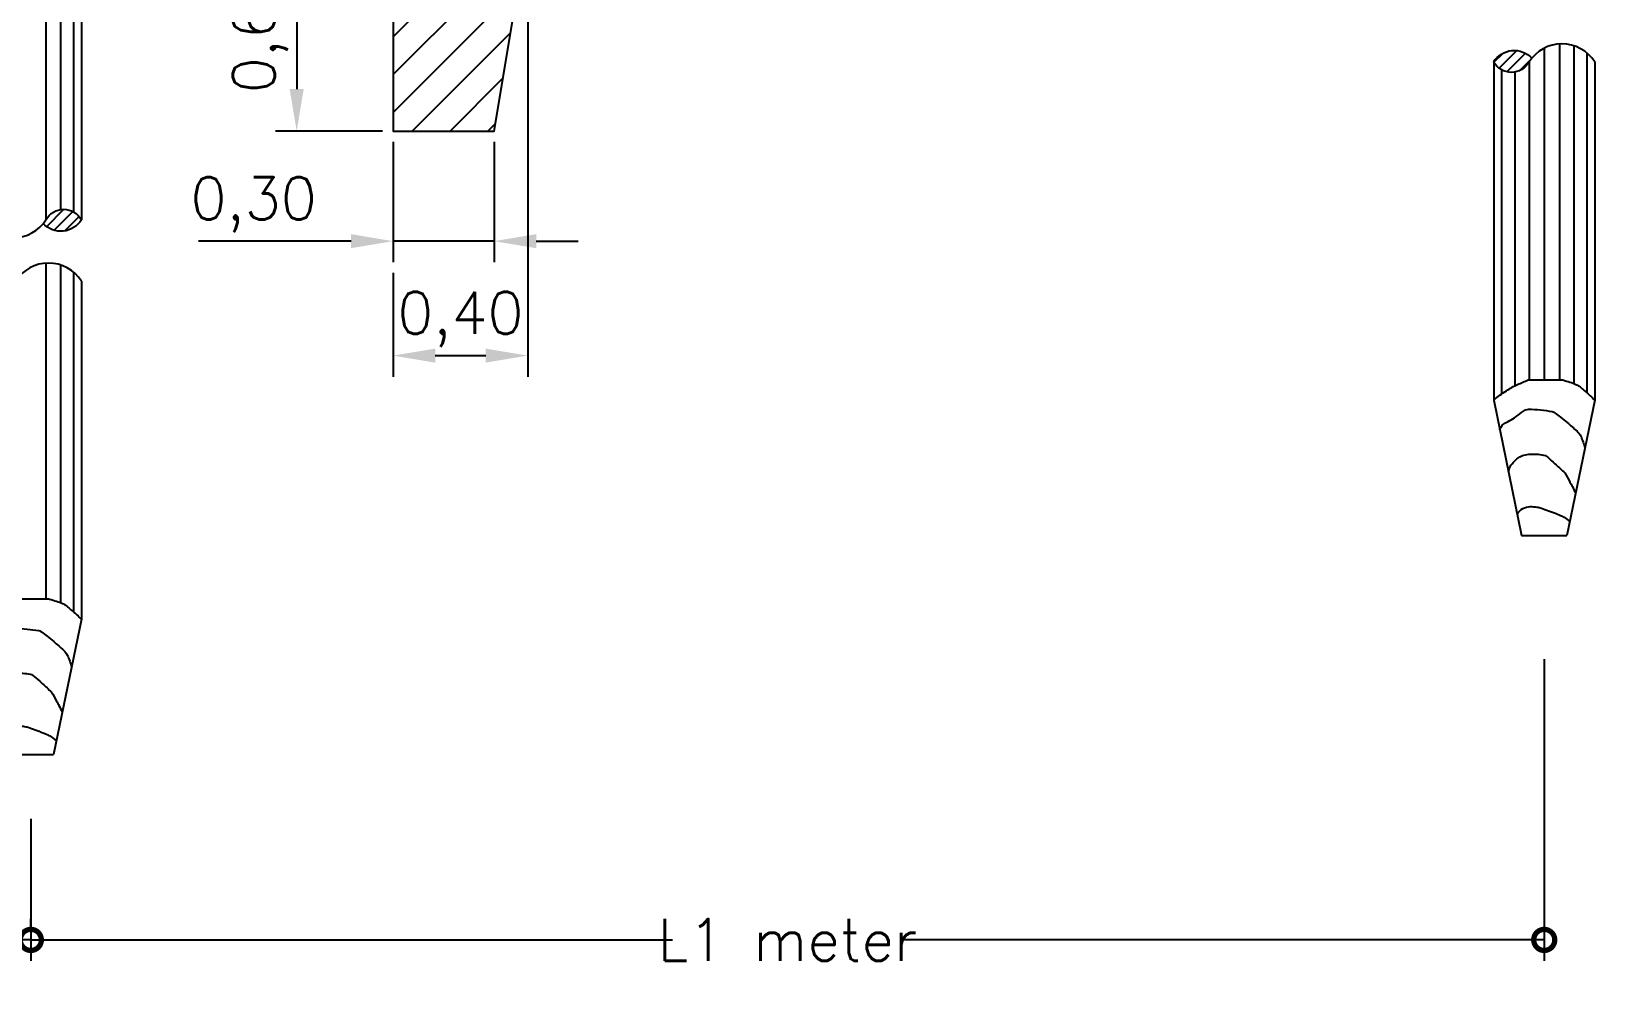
# Model space of a CAD drawing. Header units: metres. Extents: x -50 to 791, y -10 to 584.
# Drawn here: x 232.5 to 325.4, y 283.7 to 341.4 of the extents above; entities that cross this region are included whole.
import ezdxf

# ---------------------------------------------------------------- set-up
doc = ezdxf.new("R2010")
doc.units = ezdxf.units.M
doc.header["$PDMODE"] = 3
doc.header["$PDSIZE"] = 5
doc.layers.get('0').update_dxf_attribs({"linetype": 'CONTINUOUS'})
doc.layers.get('DEFPOINTS').update_dxf_attribs({"linetype": 'CONTINUOUS'})
for name, color, linetype in [('ARSIRDOLKEN', 2, 'CONTINUOUS'), ('ARSIRKAYU', 2, 'CONTINUOUS'), ('KAYU', 3, 'CONTINUOUS'), ('PASANGAN', 4, 'CONTINUOUS'), ('UKURAN', 2, 'CONTINUOUS')]:
    doc.layers.add(name, color=color, linetype=linetype)
doc.styles.get("Standard").update_dxf_attribs({"font": 'Simplex.shx'})
doc.dimstyles.get("Standard").update_dxf_attribs({"dimtxt": 0.18, "dimasz": 0.18, "dimexe": 0.18, "dimexo": 0.0625, "dimgap": 0.09, "dimtad": 0, "dimtih": 1, "dimtoh": 1, "dimdec": 4, "dimzin": 0, "dimdsep": 46, "dimtxsty": 'Standard', "dimcen": 0.09, "dimadec": 0, "dimazin": 0, "dimtfac": 1, "dimtdec": 4, "dimtofl": 0, "dimtmove": 0, "dimatfit": 3, "dimfxl": 1, "dimtolj": 1, "dimtzin": 0, "dimarcsym": 0})

# ---------------------------------------------------------------- blocks, each defined once
blk = doc.blocks.new('*D3')
at = {"color": 0, "linetype": 'ByBlock'}
for p, q in [((376.284, 348.087), (372.876, 348.087)), ((374.126, 345.587), (374.126, 338.587)), ((379.229, 336.087), (372.876, 336.087))]:
    blk.add_line(p, q, dxfattribs=at)
for points in [[(373.709, 345.587), (374.543, 345.587), (374.126, 348.087)], [(373.709, 338.587), (374.543, 338.587), (374.126, 336.087)]]:
    blk.add_solid(points, dxfattribs=at)
at = {"layer": 'DEFPOINTS', "color": 0, "linetype": 'ByBlock'}
for p in [(376.909, 348.087), (374.126, 336.087), (379.854, 336.087)]:
    blk.add_point(p, dxfattribs=at)
at = {"color": 0, "linetype": 'ByBlock', "insert": (371.968, 342.087), "char_height": 2.5, "attachment_point": 5, "rotation": 90}
blk.add_mtext('\\A1;0,60', dxfattribs=at)
blk = doc.blocks.new('*D4')
at = {"color": 0, "linetype": 'ByBlock'}
for p, q in [((379.854, 335.462), (379.854, 328.307)), ((385.854, 335.462), (385.854, 328.307)), ((377.354, 329.557), (368.29, 329.557)), ((385.854, 329.557), (379.854, 329.557)), ((388.354, 329.557), (390.854, 329.557))]:
    blk.add_line(p, q, dxfattribs=at)
for points in [[(377.354, 329.974), (377.354, 329.141), (379.854, 329.557)], [(388.354, 329.974), (388.354, 329.141), (385.854, 329.557)]]:
    blk.add_solid(points, dxfattribs=at)
at = {"layer": 'DEFPOINTS', "color": 0, "linetype": 'ByBlock'}
for p in [(379.854, 336.087), (385.854, 336.087), (379.854, 329.557)]:
    blk.add_point(p, dxfattribs=at)
at = {"color": 0, "linetype": 'ByBlock', "insert": (371.572, 331.716), "char_height": 2.5, "attachment_point": 5}
blk.add_mtext('\\A1;0,30', dxfattribs=at)
blk = doc.blocks.new('*D5')
at = {"color": 0, "linetype": 'ByBlock'}
for p, q in [((387.854, 347.462), (387.854, 321.513)), ((379.854, 327.682), (379.854, 321.513)), ((382.354, 322.763), (385.354, 322.763))]:
    blk.add_line(p, q, dxfattribs=at)
for points in [[(382.354, 323.18), (382.354, 322.347), (379.854, 322.763)], [(385.354, 323.18), (385.354, 322.347), (387.854, 322.763)]]:
    blk.add_solid(points, dxfattribs=at)
at = {"layer": 'DEFPOINTS', "color": 0, "linetype": 'ByBlock'}
for p in [(387.854, 348.087), (379.854, 328.307), (387.854, 322.763)]:
    blk.add_point(p, dxfattribs=at)
at = {"color": 0, "linetype": 'ByBlock', "insert": (383.854, 324.922), "char_height": 2.5, "attachment_point": 5}
blk.add_mtext('\\A1;0,40', dxfattribs=at)
blk = doc.blocks.new('_DOTSMALL')
at = {"color": 0, "linetype": 'ByBlock', "const_width": 0.5}
blk.add_lwpolyline([(-0.0625, 0, 1), (0.0625, 0, 1)], format="xyb", close=True, dxfattribs=at)
blk = doc.blocks.new('*D9')
at = {"color": 0, "linetype": 'ByBlock'}
for p, q in [((282.815, 304.62), (282.815, 296.191)), ((192.815, 298.066), (192.815, 298.691)), ((192.815, 297.441), (230.986, 297.441)), ((282.815, 297.441), (244.644, 297.441))]:
    blk.add_line(p, q, dxfattribs=at)
at = {"layer": 'DEFPOINTS', "color": 0, "linetype": 'ByBlock'}
for p in [(282.815, 305.245), (192.815, 297.441), (282.815, 297.441)]:
    blk.add_point(p, dxfattribs=at)
at = {"color": 0, "linetype": 'ByBlock', "xscale": 2.5, "yscale": 2.5, "zscale": 2.5, "rotation": 180}
blk.add_blockref('_DOTSMALL', (192.815, 297.441), dxfattribs=at)
at = {"color": 0, "linetype": 'ByBlock', "xscale": 2.5, "yscale": 2.5, "zscale": 2.5}
blk.add_blockref('_DOTSMALL', (282.815, 297.441), dxfattribs=at)
at = {"color": 0, "linetype": 'ByBlock', "insert": (237.815, 297.441), "char_height": 2.5, "attachment_point": 5}
blk.add_mtext('\\A1;L2 meter', dxfattribs=at)
blk = doc.blocks.new('*D10')
at = {"color": 0, "linetype": 'ByBlock'}
for p, q in [((372.715, 314.116), (372.715, 296.191)), ((282.815, 298.066), (282.815, 298.691)), ((282.815, 297.441), (320.936, 297.441)), ((372.715, 297.441), (334.594, 297.441))]:
    blk.add_line(p, q, dxfattribs=at)
at = {"layer": 'DEFPOINTS', "color": 0, "linetype": 'ByBlock'}
for p in [(372.715, 314.741), (282.815, 297.441), (372.715, 297.441)]:
    blk.add_point(p, dxfattribs=at)
at = {"color": 0, "linetype": 'ByBlock', "xscale": 2.5, "yscale": 2.5, "zscale": 2.5, "rotation": 180}
blk.add_blockref('_DOTSMALL', (282.815, 297.441), dxfattribs=at)
at = {"color": 0, "linetype": 'ByBlock', "xscale": 2.5, "yscale": 2.5, "zscale": 2.5}
blk.add_blockref('_DOTSMALL', (372.715, 297.441), dxfattribs=at)
at = {"color": 0, "linetype": 'ByBlock', "insert": (327.765, 297.441), "char_height": 2.5, "attachment_point": 5}
blk.add_mtext('\\A1;L1 meter', dxfattribs=at)

msp = doc.modelspace()

# ---------------------------------------------------------------- hatches: boundary and pattern name
at = {"layer": 'ARSIRKAYU'}
h = msp.add_hatch(dxfattribs=at)
h.set_pattern_fill('ANSI31', color=256, scale=0.5, style=0)
h.set_pattern_definition([(45, (-125.849, -0.6354), (-1.122532, 1.122532), [])])
h.paths.add_polyline_path([(318.38486, 381.37152), (318.38486, 386.37152), (312.38486, 386.37152), (254.00526, 347.45179), (254.00526, 335.45179), (260.00526, 335.45179), (262.00526, 347.45179), (312.38486, 381.37152)])
h = msp.add_hatch(dxfattribs=at)
h.set_pattern_fill('ANSI31', color=256, scale=0.15, style=0)
h.set_pattern_definition([(45, (-125.849, -0.63537), (-0.3367596, 0.3367596), [])])
h.paths.add_polyline_path([(321.48634, 339.56097, -0.02957357), (321.64625, 339.78229, 0.50105684), (319.38486, 339.56097, 0.58992297)])
h = msp.add_hatch(dxfattribs=at)
h.set_pattern_fill('ANSI31', color=256, scale=0.15, style=0)
h.set_pattern_definition([(45, (-215.749, -13.6434), (-0.3367596, 0.3367596), [])])
h.paths.add_polyline_path([(233.38338, 330.1926, -0.02957357), (233.22346, 329.97128, 0.50105684), (235.48486, 330.1926, 0.58992297)])

# ---------------------------------------------------------------- linework, layer by layer
at = {"layer": 'ARSIRDOLKEN'}
for points in [[(233.38338, 394.49866), (233.38338, 330.1926)], [(234.23954, 390.49866), (234.23954, 330.79658)], [(235.01786, 390.49866), (235.01786, 330.66098)], [(322.38486, 340.37843), (322.38486, 320.6936)], [(323.28338, 340.62619), (323.28338, 320.6936)], [(324.13954, 340.52135), (324.13954, 320.47336)], [(324.91786, 340.093), (324.91786, 319.9229)], [(319.85185, 339.0926), (319.85185, 319.84936)], [(321.48634, 339.56097), (321.48634, 320.6936)], [(320.63018, 338.95699), (320.63018, 320.3274)], [(233.38338, 327.61816), (233.38338, 307.68558)], [(234.23954, 327.51333), (234.23954, 307.46534)], [(235.01786, 327.08498), (235.01786, 306.91488)]]:
    msp.add_lwpolyline(points, dxfattribs=at)
at = {"layer": 'ARSIRKAYU'}
for p, q in [((321.04033, 311.45119), (323.72938, 311.45119)), ((231.14033, 298.44317), (233.82938, 298.44317))]:
    msp.add_line(p, q, dxfattribs=at)
for points in [[(319.38486, 319.48693, -0.0303492), (320.1345, 320.04245, -0.03703535), (320.80469, 320.41121, -0.0061485), (321.42388, 320.68527, -0.10144469), (321.4645, 320.6936), (322.35995, 320.6936), (323.3968, 320.6936, -0.06657429), (323.48718, 320.68151, -0.01352053), (323.91522, 320.5524, -0.01501354), (324.27213, 320.42212, -0.04456319), (324.38651, 320.36414, -0.03398714), (324.45158, 320.31709, -0.0041577), (324.95206, 319.8935, -0.01086625), (325.12065, 319.74189, -0.00670959), (325.38486, 319.48693)], [(319.74787, 317.72485, -0.0416823), (319.87718, 317.97573, -0.10397792), (319.95636, 318.05798, -0.03432598), (320.23675, 318.22171, 0.02560721), (320.61617, 318.43449, 0.04184243), (321.04133, 318.75499, -0.08034641), (321.27598, 318.90514, -0.10257946), (321.45325, 318.9419, -0.02557253), (322.17144, 318.90514, -0.01804446), (322.85215, 318.81036, -0.09692572), (322.97263, 318.76395, -0.02048033), (323.04384, 318.71504, -0.00459607), (323.34967, 318.48156, -0.01168094), (323.74503, 318.15883, -0.00752037), (324.33938, 317.6344, -0.09972145), (324.55459, 317.34168, -0.04869569), (324.79938, 316.64499)], [(320.26408, 315.21917, -0.04950503), (320.35922, 315.51569, -0.06974332), (320.47478, 315.70475, -0.06277525), (320.86737, 316.076, -0.09836868), (321.18172, 316.22246, -0.04614775), (321.57995, 316.28169, -0.04124522), (322.03005, 316.26952, -0.02191964), (322.43908, 316.20632, -0.13273799), (322.50134, 316.17539, -0.00303409), (322.59136, 316.09466, -0.00063336), (323.01976, 315.70475, -0.00039975), (323.5453, 315.22443, -0.00519636), (323.58531, 315.18703, -0.07013318), (323.60387, 315.16355, -0.00334546), (323.91522, 314.62226, -0.01277351), (324.05483, 314.36036, -0.0085548), (324.2464, 313.96081)], [(320.78358, 312.69751, -0.00730583), (320.79619, 312.72364, -0.01168604), (320.80469, 312.73967, -0.13787751), (321.1126, 313.04785, -0.13006844), (321.55876, 313.16325, -0.03404845), (321.94603, 313.13469, -0.04722006), (322.21857, 313.06912, -0.00303564), (322.64064, 312.92147, -0.00535714), (322.87838, 312.8338, -0.00400386), (323.00334, 312.78504, -0.00143848), (323.34967, 312.64554, -0.05043866), (323.56546, 312.53139, -0.02934405), (323.89996, 312.27918)], [(229.48486, 306.47891, -0.0303492), (230.2345, 307.03443, -0.03703535), (230.90469, 307.40319, -0.0061485), (231.52388, 307.67725, -0.10144469), (231.5645, 307.68558), (232.45995, 307.68558), (233.4968, 307.68558, -0.06657429), (233.58718, 307.67349, -0.01352053), (234.01522, 307.54438, -0.01501354), (234.37213, 307.41409, -0.04456319), (234.48651, 307.35612, -0.03398714), (234.55158, 307.30907, -0.0041577), (235.05206, 306.88548, -0.01086625), (235.22065, 306.73387, -0.00670959), (235.48486, 306.47891)], [(229.84787, 304.71683, -0.0416823), (229.97718, 304.96771, -0.10397792), (230.05636, 305.04995, -0.03432598), (230.33675, 305.21369, 0.02560721), (230.71617, 305.42647, 0.04184243), (231.14133, 305.74697, -0.08034641), (231.37598, 305.89712, -0.10257946), (231.55325, 305.93387, -0.02557253), (232.27144, 305.89712, -0.01804446), (232.95215, 305.80233, -0.09692572), (233.07263, 305.75592, -0.02048033), (233.14384, 305.70702, -0.00459607), (233.44967, 305.47354, -0.01168094), (233.84503, 305.15081, -0.00752037), (234.43938, 304.62637, -0.09972145), (234.65459, 304.33366, -0.04869569), (234.89938, 303.63697)], [(230.36408, 302.21115, -0.04950503), (230.45922, 302.50767, -0.06974332), (230.57478, 302.69672, -0.06277525), (230.96737, 303.06798, -0.09836868), (231.28172, 303.21443, -0.04614775), (231.67995, 303.27366, -0.04124522), (232.13005, 303.2615, -0.02191964), (232.53908, 303.1983, -0.13273799), (232.60134, 303.16737, -0.00303409), (232.69136, 303.08663, -0.00063336), (233.11976, 302.69672, -0.00039975), (233.6453, 302.21641, -0.00519636), (233.68531, 302.17901, -0.07013318), (233.70387, 302.15553, -0.00334546), (234.01522, 301.61424, -0.01277351), (234.15483, 301.35234, -0.0085548), (234.3464, 300.95278)], [(230.88358, 299.68948, -0.00730583), (230.89619, 299.71562, -0.01168604), (230.90469, 299.73165, -0.13787751), (231.2126, 300.03983, -0.13006844), (231.65876, 300.15523, -0.03404845), (232.04603, 300.12666, -0.04722006), (232.31857, 300.0611, -0.00303564), (232.74064, 299.91345, -0.00535714), (232.97838, 299.82578, -0.00400386), (233.10334, 299.77702, -0.00143848), (233.44967, 299.63752, -0.05043866), (233.66546, 299.52337, -0.02934405), (233.99996, 299.27116)]]:
    msp.add_lwpolyline(points, format="xyb", dxfattribs=at)
for points in [[(319.38486, 319.48693), (321.04033, 311.45119)], [(325.38486, 319.48693), (323.72938, 311.45119)], [(235.48486, 306.47891), (233.82938, 298.44317)]]:
    msp.add_lwpolyline(points, dxfattribs=at)
at = {"layer": 'KAYU'}
for points in [[(235.48486, 390.49866), (235.48486, 330.1926)], [(319.38486, 339.56097), (319.38486, 319.48693)], [(325.38486, 339.56097), (325.38486, 319.48693)], [(235.48486, 326.55295), (235.48486, 306.47891)]]:
    msp.add_lwpolyline(points, dxfattribs=at)
for points in [[(325.38486, 339.56097, 0.5490465), (321.48634, 339.56097, -0.58992297), (319.38486, 339.56097, -0.50105684), (321.64625, 339.78229, -0.50105684)], [(229.48486, 330.1926, 0.5490465), (233.38338, 330.1926, -0.58992297), (235.48486, 330.1926, -0.50105684), (233.22346, 329.97128, -0.50105684)], [(235.48486, 326.55295, 0.5490465), (231.58634, 326.55295, -0.58992297), (229.48486, 326.55295, -0.50105684), (231.74625, 326.77427, -0.50105684)]]:
    msp.add_lwpolyline(points, format="xyb", dxfattribs=at)
at = {"layer": 'PASANGAN'}
msp.add_lwpolyline([(318.38486, 381.37152), (318.38486, 386.37152), (312.38486, 386.37152), (254.00526, 347.45179), (254.00526, 335.45179), (260.00526, 335.45179), (262.00526, 347.45179), (312.38486, 381.37152)], close=True, dxfattribs=at)

# ---------------------------------------------------------------- dimensions: what is measured, and where the dimension line sits
at = {"layer": 'UKURAN'}
dim = msp.add_linear_dim(base=(248.27693, 335.45179), p1=(251.06014, 347.45179), p2=(254.00526, 335.45179), angle=90, text='0,60', dimstyle='Standard', override={"dimtxt": 2.5, "dimasz": 2.5, "dimexe": 1.25, "dimexo": 0.625, "dimgap": 0.625, "dimtad": 1, "dimtih": 0, "dimtoh": 0, "dimzin": 8, "dimlunit": 6, "dimcen": 2.5, "dimtofl": 1}, dxfattribs=at)
dim.commit()
dim.dimension.update_dxf_attribs({"geometry": '*D3', "text_midpoint": (246.11885, 341.45179), "insert": (-125.84898, -0.63537)})
for base, p1, p2, text, override, picture, middle, set_off in [((262.00526, 322.12805), (254.00526, 327.67212), (262.00526, 347.45179), '0,40', {"dimtxt": 2.5, "dimasz": 2.5, "dimexe": 1.25, "dimexo": 0.625, "dimgap": 0.625, "dimtad": 1, "dimtih": 0, "dimtoh": 0, "dimzin": 8, "dimlunit": 6, "dimcen": 2.5, "dimtofl": 1}, '*D5', (258.00526, 324.28614), (-125.84898, -0.63537)), ((254.00526, 328.92212), (260.00526, 335.45179), (254.00526, 335.45179), '0,30', {"dimtxt": 2.5, "dimasz": 2.5, "dimexe": 1.25, "dimexo": 0.625, "dimgap": 0.625, "dimtad": 1, "dimtih": 0, "dimtoh": 0, "dimzin": 8, "dimlunit": 6, "dimcen": 2.5, "dimtofl": 1}, '*D4', (245.72337, 331.0802), (-125.84898, -0.63537)), ((322.38486, 287.44139), (232.48486, 287.44139), (322.38486, 304.74131), 'L1 meter', {"dimtxt": 2.5, "dimasz": 2.5, "dimexe": 1.25, "dimexo": 0.625, "dimgap": 0.625, "dimtih": 0, "dimtoh": 0, "dimzin": 8, "dimlunit": 6, "dimblk1": 'DOTSMALL', "dimblk2": 'DOTSMALL', "dimsah": 1, "dimcen": 2.5, "dimtofl": 1}, '*D10', (277.43486, 287.44139), (-50.33, -9.99951)), ((232.48486, 287.44139), (142.48486, 287.44139), (232.48486, 295.24548), 'L2 meter', {"dimtxt": 2.5, "dimasz": 2.5, "dimexe": 1.25, "dimexo": 0.625, "dimgap": 0.625, "dimtih": 0, "dimtoh": 0, "dimzin": 8, "dimlunit": 6, "dimblk1": 'DOTSMALL', "dimblk2": 'DOTSMALL', "dimsah": 1, "dimcen": 2.5, "dimtofl": 1}, '*D9', (187.48486, 287.44139), (-50.33, -9.99951))]:
    dim = msp.add_linear_dim(base=base, p1=p1, p2=p2, text=text, dimstyle='Standard', override=override, dxfattribs=at)
    dim.commit()
    dim.dimension.update_dxf_attribs({"geometry": picture, "text_midpoint": middle, "insert": set_off})

doc.saveas('drawing.dxf')
